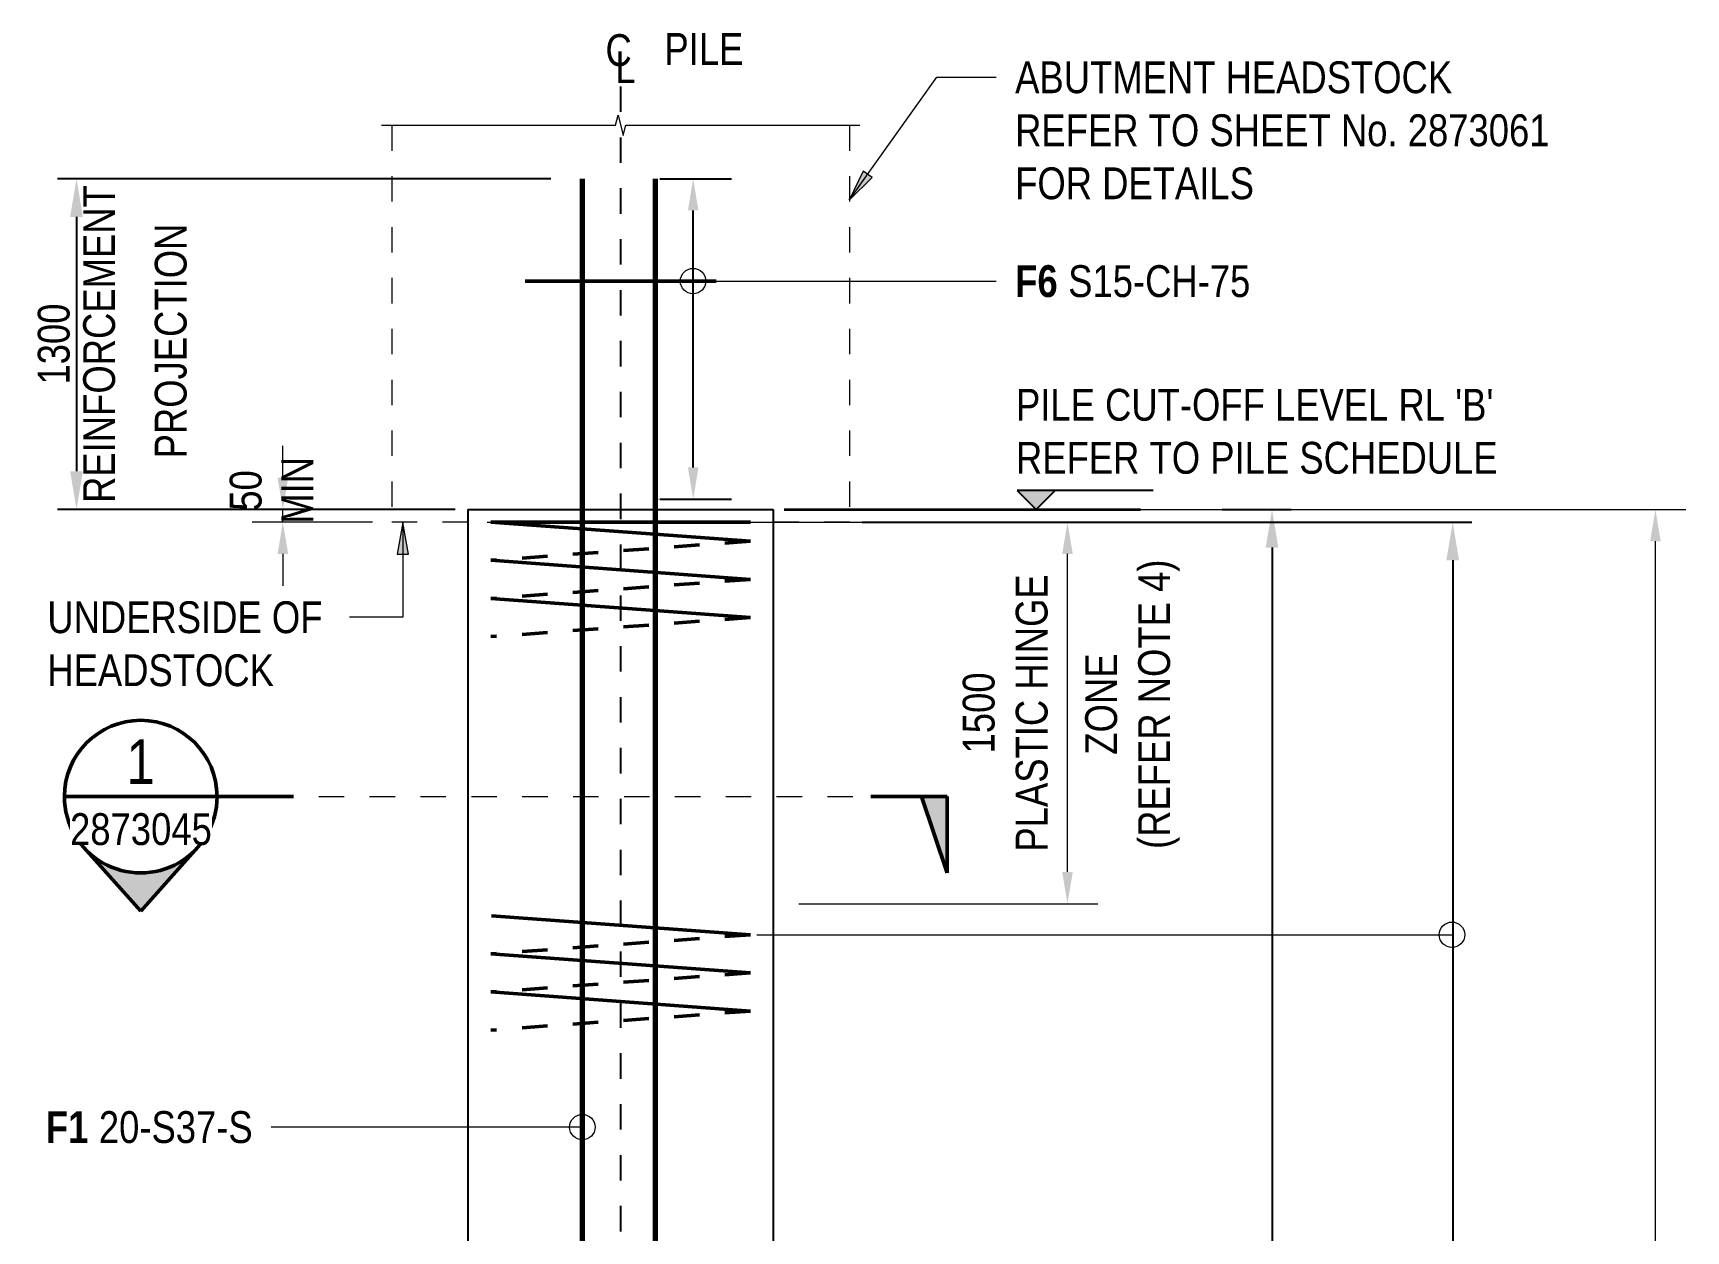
# Model space of a CAD drawing. Header units: metres. Extents: x -0.5 to 32.5, y -7.6 to 10.1.
# Drawn here: x 0.52 to 7.02, y 5.19 to 9.9 of the extents above; entities that cross this region are included whole.
import ezdxf

# ---------------------------------------------------------------- set-up
doc = ezdxf.new("R2010")
doc.units = ezdxf.units.M
for name, pattern in [('Dot_Section Line', [0.02, 0, -0.02]), ('JacobsCenter', [0.015, 0.009, -0.0015, 0.003, -0.0015]), ('JacobsDash', [0.0045, 0.003, -0.0015])]:
    doc.linetypes.add(name, pattern=pattern)
doc.layers.get('Defpoints').update_dxf_attribs({"color": 41})
for name, color, linetype, lineweight in [('A-ANNO-DIMS', 7, 'Continuous', 9), ('A-ANNO-NOTE', 7, 'Continuous', 9), ('A-DETL', 7, 'Continuous', 13), ('A-DETL-GENF', 7, 'Continuous', 9), ('G-ANNO-SYMB', 7, 'Continuous', 9), ('G-ANNO-TEXT', 7, 'Continuous', 9)]:
    doc.layers.add(name, color=color, linetype=linetype, lineweight=lineweight)
doc.styles.add('Arial Narrow', font='ARIALN.TTF', dxfattribs={"height": 0.125})
doc.styles.add('Arial Narrow_1', font='ARIALN.TTF', dxfattribs={"height": 0.0025})
doc.styles.add('Arial Narrow_2', font='ARIALN.TTF', dxfattribs={"height": 0.175})
doc.styles.add('Arial Narrow_B', font='ARIALNB.TTF', dxfattribs={"height": 0.125})
doc.dimstyles.new('____ddd____', dxfattribs={"dimscale": 0.3048, "dimtxt": 0.127929, "dimasz": 0.492126, "dimexe": 0.246063, "dimexo": 0.164042, "dimgap": 0.082021, "dimtad": 1, "dimdec": 0, "dimlfac": 1000, "dimzin": 0, "dimdsep": 46, "dimtxsty": 'Arial Narrow', "dimsah": 1, "dimcen": 0.09, "dimaunit": 1, "dimadec": 4, "dimazin": 0, "dimtfac": 1, "dimtdec": 4, "dimtix": 1, "dimtmove": 0, "dimatfit": 3, "dimfxl": 1, "dimtvp": 1, "dimtolj": 1, "dimtzin": 0, "dimarcsym": 2})
doc.dimstyles.new('____ddd_____1', dxfattribs={"dimscale": 0.3048, "dimtxt": 0.127929, "dimasz": 0.492126, "dimexe": 0.246063, "dimexo": 0.164042, "dimgap": 0.082021, "dimtad": 1, "dimdec": 0, "dimlfac": 1000, "dimzin": 0, "dimdsep": 46, "dimtxsty": 'Arial Narrow', "dimsah": 1, "dimcen": 0.09, "dimaunit": 1, "dimadec": 4, "dimazin": 0, "dimtfac": 1, "dimtdec": 4, "dimtix": 1, "dimtmove": 2, "dimatfit": 3, "dimfxl": 1, "dimtvp": 1, "dimtolj": 1, "dimtzin": 0, "dimarcsym": 2})
doc.dimstyles.new('Dimension_Standard_O__mm__1', dxfattribs={"dimscale": 0.3048, "dimtxt": 0.127929, "dimasz": 0.410105, "dimexe": 0.393701, "dimexo": 0.246063, "dimgap": 0.246063, "dimtad": 1, "dimdec": 0, "dimlfac": 1000, "dimzin": 0, "dimdsep": 46, "dimtxsty": 'Arial Narrow', "dimsah": 1, "dimcen": 0.09, "dimaunit": 1, "dimadec": 4, "dimazin": 0, "dimtfac": 1, "dimtdec": 4, "dimtix": 1, "dimtmove": 0, "dimatfit": 3, "dimfxl": 1, "dimtvp": 1, "dimtfill": 1, "dimtolj": 1, "dimtzin": 0, "dimlwd": 18, "dimlwe": 18, "dimarcsym": 2})
doc.dimstyles.new('Dimension_Standard_T__mm_', dxfattribs={"dimscale": 0.3048, "dimtxt": 0.127929, "dimasz": 0.410105, "dimexe": 0.393701, "dimexo": 0.246063, "dimgap": 0.164042, "dimtad": 1, "dimdec": 0, "dimlfac": 1000, "dimzin": 0, "dimdsep": 46, "dimtxsty": 'Arial Narrow', "dimsah": 1, "dimcen": 0.09, "dimaunit": 1, "dimadec": 4, "dimazin": 0, "dimtfac": 1, "dimtdec": 4, "dimtix": 1, "dimtmove": 2, "dimatfit": 3, "dimfxl": 1, "dimtvp": 1, "dimtolj": 1, "dimtzin": 0, "dimlwd": 18, "dimlwe": 18, "dimarcsym": 2})
doc.dimstyles.new('Dimension_Standard_T_REO', dxfattribs={"dimscale": 0.3048, "dimtxt": 0.127929, "dimasz": 0.410105, "dimexe": 0.492126, "dimexo": 0.0625, "dimgap": 0.164042, "dimtad": 1, "dimdec": 0, "dimlfac": 1000, "dimzin": 0, "dimdsep": 46, "dimtxsty": 'Arial Narrow', "dimsah": 1, "dimcen": 0.09, "dimaunit": 1, "dimadec": 4, "dimazin": 0, "dimtfac": 1, "dimtdec": 4, "dimtix": 1, "dimtmove": 2, "dimatfit": 3, "dimfxl": 0.492126, "dimfxlon": 1, "dimtvp": 1, "dimtolj": 1, "dimtzin": 0, "dimlwd": 25, "dimlwe": 25, "dimarcsym": 2})

# ---------------------------------------------------------------- blocks, each defined once
blk = doc.blocks.new('BREAK LINE - INPUT VIEW SCALE_R13 - Std Break-5070583-DRG-2873045 - PILE ELAVATION')
at = {"layer": 'A-DETL-GENF'}
for p, q in [((0.88, 0), (-0.04, 0)), ((0.89, 0.04), (0.88, 0)), ((0.91, -0.04), (0.89, 0.04)), ((0.92, 0), (0.91, -0.04)), ((1.84, 0), (0.92, 0))]:
    blk.add_line(p, q, dxfattribs=at)
blk = doc.blocks.new('DIMBLOCK1-DRG-2873045 - PILE ELAVATION')
at = {"layer": 'A-ANNO-DIMS', "color": 0, "lineweight": -2, "transparency": 16777216}
for p, q in [((2.5558, 9.3227), (0.6159, 9.3227)), ((0.6909, 9.1727), (0.6909, 8.1727)), ((2.1799, 8.0227), (0.6159, 8.0227))]:
    blk.add_line(p, q, dxfattribs=at)
at = {"layer": 'A-ANNO-DIMS', "color": 0, "transparency": 16777216}
for points in [[(0.6659, 9.1727), (0.7159, 9.1727), (0.6909, 9.3227)], [(0.6659, 8.1727), (0.7159, 8.1727), (0.6909, 8.0227)]]:
    blk.add_solid(points, dxfattribs=at)
at = {"layer": 'Defpoints', "color": 0, "transparency": 16777216}
for p in [(2.6058, 9.3227), (0.6909, 8.0227), (2.2299, 8.0227)]:
    blk.add_point(p, dxfattribs=at)
at = {"layer": 'A-ANNO-DIMS', "color": 0, "transparency": 16777216, "char_height": 0.125, "width": 1.501032, "attachment_point": 5, "rotation": 90, "style": 'Arial Narrow'}
for s, insert in [('\\A1;REINFORCEMENT', (0.7806, 8.6727)), ('\\A1;1300', (0.6021, 8.6727))]:
    blk.add_mtext(s, dxfattribs=dict(at, insert=insert))
blk = doc.blocks.new('DIMBLOCK2-DRG-2873045 - PILE ELAVATION')
at = {"layer": 'A-ANNO-DIMS', "color": 0, "lineweight": 18, "transparency": 16777216}
for p, q in [((1.5021, 8.1477), (1.5021, 8.2727)), ((2.1549, 8.0227), (1.3821, 8.0227)), ((1.5021, 7.9727), (1.5021, 8.0227)), ((1.8549, 7.9727), (1.3821, 7.9727)), ((1.5021, 7.8477), (1.5021, 7.7227))]:
    blk.add_line(p, q, dxfattribs=at)
at = {"layer": 'A-ANNO-DIMS', "color": 0, "transparency": 16777216}
for points in [[(1.4813, 8.1477), (1.523, 8.1477), (1.5021, 8.0227)], [(1.4813, 7.8477), (1.523, 7.8477), (1.5021, 7.9727)]]:
    blk.add_solid(points, dxfattribs=at)
at = {"layer": 'Defpoints', "color": 0, "transparency": 16777216}
for p in [(1.5021, 8.0227), (2.2299, 8.0227), (1.9299, 7.9727)]:
    blk.add_point(p, dxfattribs=at)
at = {"layer": 'A-ANNO-DIMS', "color": 0, "lineweight": 18, "transparency": 16777216, "insert": (1.4573, 8.0973), "char_height": 0.125, "width": 0.316776, "attachment_point": 5, "rotation": 90, "line_spacing_factor": 0.974696, "style": 'Arial Narrow'}
blk.add_mtext('\\A1;50\\PMIN', dxfattribs=at)
blk = doc.blocks.new('BR_A3_SYMB_REO_DIM_DOT_R17 - SCALE 20-5069993-DRG-2873045 - PILE ELAVATION')
at = {"layer": 'A-ANNO-NOTE'}
blk.add_circle((0, 0), 0.001, dxfattribs=at)
blk = doc.blocks.new('DIMBLOCK3-DRG-2873045 - PILE ELAVATION')
at = {"layer": 'A-ANNO-DIMS', "color": 0, "lineweight": 25, "transparency": 16777216}
for p, q in [((2.9842, 9.3227), (3.2652, 9.3227)), ((3.1152, 8.1877), (3.1152, 9.1977)), ((2.9842, 8.0627), (3.2652, 8.0627))]:
    blk.add_line(p, q, dxfattribs=at)
at = {"layer": 'A-ANNO-DIMS', "color": 0, "transparency": 16777216}
for points in [[(3.0944, 9.1977), (3.136, 9.1977), (3.1152, 9.3227)], [(3.0944, 8.1877), (3.136, 8.1877), (3.1152, 8.0627)]]:
    blk.add_solid(points, dxfattribs=at)
at = {"layer": 'Defpoints', "color": 0, "transparency": 16777216}
for p in [(2.9652, 9.3227), (3.1152, 9.3227), (2.9652, 8.0627)]:
    blk.add_point(p, dxfattribs=at)
at = {"layer": 'A-ANNO-DIMS', "color": 0, "lineweight": 25, "transparency": 16777216, "insert": (2.991, 8.6927), "char_height": 0.125, "attachment_point": 5, "rotation": 90, "style": 'Arial Narrow'}
blk.add_mtext('\\A1;\u200e', dxfattribs=at)
blk = doc.blocks.new('DIMBLOCK4-DRG-2873045 - PILE ELAVATION')
at = {"layer": 'A-ANNO-DIMS', "color": 0, "lineweight": -2, "transparency": 16777216}
for p, q in [((5.195, 8.0227), (5.4658, 8.0227)), ((5.3908, 7.8727), (5.3908, 3.1434)), ((5.3908, -2.5273), (5.3908, 2.7176)), ((3.0175, -2.6773), (5.4658, -2.6773))]:
    blk.add_line(p, q, dxfattribs=at)
at = {"layer": 'A-ANNO-DIMS', "color": 0, "transparency": 16777216}
for points in [[(5.3658, 7.8727), (5.4158, 7.8727), (5.3908, 8.0227)], [(5.3658, -2.5273), (5.4158, -2.5273), (5.3908, -2.6773)]]:
    blk.add_solid(points, dxfattribs=at)
at = {"layer": 'Defpoints', "color": 0, "transparency": 16777216}
for p in [(5.145, 8.0227), (5.3908, 8.0227), (2.9675, -2.6773)]:
    blk.add_point(p, dxfattribs=at)
at = {"layer": 'A-ANNO-DIMS', "color": 0, "transparency": 16777216, "insert": (5.2043, 2.6929), "char_height": 0.125, "width": 0.475164, "attachment_point": 1, "rotation": 90, "line_spacing_factor": 0.974696, "style": 'Arial Narrow'}
blk.add_mtext('\\A1;10700', dxfattribs=at)
blk = doc.blocks.new('CS_Annot_Centreline Symbol1 - CS_Annot_Centreline Symbol 2-5069981-DRG-2873045 - PILE ELAVATION')
at = {"layer": 'A-ANNO-NOTE', "char_height": 0.0025, "attachment_point": 1, "style": 'Arial Narrow_1'}
for s, insert, width in [('C  ', (-0.00119, 0.00463), 0.0044093), ('L', (-0.00041, 0.00329), 0.0019241)]:
    blk.add_mtext(s, dxfattribs=dict(at, insert=insert, width=width))
blk = doc.blocks.new('DIMBLOCK6-DRG-2873045 - PILE ELAVATION')
at = {"layer": 'A-ANNO-DIMS', "color": 0, "lineweight": 18, "transparency": 16777216}
for p, q in [((3.5049, 8.0227), (7.0179, 8.0227)), ((6.8979, -6.7258), (6.8979, 7.8977)), ((3.5049, -6.8508), (7.0179, -6.8508))]:
    blk.add_line(p, q, dxfattribs=at)
at = {"layer": 'A-ANNO-DIMS', "color": 0, "transparency": 16777216}
for points in [[(6.8771, 7.8977), (6.9188, 7.8977), (6.8979, 8.0227)], [(6.8771, -6.7258), (6.9188, -6.7258), (6.8979, -6.8508)]]:
    blk.add_solid(points, dxfattribs=at)
at = {"layer": 'Defpoints', "color": 0, "transparency": 16777216}
for p in [(3.4299, 8.0227), (6.8979, 8.0227), (3.4299, -6.8508)]:
    blk.add_point(p, dxfattribs=at)
at = {"layer": 'A-ANNO-DIMS', "color": 0, "lineweight": 18, "transparency": 16777216, "insert": (6.7583, 0.586), "char_height": 0.125, "width": 3.443114, "attachment_point": 5, "rotation": 90, "style": 'Arial Narrow', "bg_fill": 3, "box_fill_scale": 1.1, "bg_fill_color": 256, "bg_fill_true_color": 13158600, "bg_fill_transparency": 0}
blk.add_mtext('\\A1;PILE LENGTH REFER TO PILE SCHEDULE', dxfattribs=at)
blk = doc.blocks.new('Drafting View - sectionTail-4870194-DRG-2873045 - PILE ELAVATION')
at = {"layer": 'G-ANNO-SYMB'}
blk.add_hatch(color=256, dxfattribs=at).paths.add_polyline_path([(-0.006, 0.006), (-0.004, 0), (-0.006, 0)])
at = {"layer": 'G-ANNO-SYMB', "lineweight": 50}
for p, q in [((-0.006, 0.006), (-0.006, 0)), ((-0.004, 0), (-0.006, 0.006)), ((-0.006, 0), (-0.004, 0)), ((-0.006, 0), (0, 0))]:
    blk.add_line(p, q, dxfattribs=at)
blk = doc.blocks.new('Drafting View - SectionHead-4898858-DRG-2873045 - PILE ELAVATION')
at = {"layer": 'G-ANNO-SYMB'}
h = blk.add_hatch(color=256, dxfattribs=at)
edge = h.paths.add_edge_path()
edge.add_line((-0.002, 0.009), (0.00247, 0.004))
edge.add_arc((-0.002, 0), 0.006, 41.8277, 138.1723)
edge.add_line((-0.00647, 0.004), (-0.002, 0.009))
at = {"layer": 'G-ANNO-SYMB', "lineweight": 50}
for p, q in [((-0.002, 0.009), (-0.00647, 0.004)), ((0.00247, 0.004), (-0.002, 0.009)), ((0.004, 0), (0.01, 0))]:
    blk.add_line(p, q, dxfattribs=at)
for start, end in [(360, 180), (180, 360)]:
    blk.add_arc((-0.002, 0), 0.006, start, end, dxfattribs=at)
blk = doc.blocks.new('DIMBLOCK8-DRG-2873045 - PILE ELAVATION')
at = {"layer": 'A-ANNO-DIMS', "color": 0, "lineweight": 18, "transparency": 16777216}
for p, q in [((2.3049, 7.9727), (4.7066, 7.9727)), ((4.5866, 6.5977), (4.5866, 7.8477)), ((3.5299, 6.4727), (4.7066, 6.4727))]:
    blk.add_line(p, q, dxfattribs=at)
at = {"layer": 'A-ANNO-DIMS', "color": 0, "transparency": 16777216}
for points in [[(4.5658, 7.8477), (4.6075, 7.8477), (4.5866, 7.9727)], [(4.5658, 6.5977), (4.6075, 6.5977), (4.5866, 6.4727)]]:
    blk.add_solid(points, dxfattribs=at)
at = {"layer": 'Defpoints', "color": 0, "transparency": 16777216}
for p in [(2.2299, 7.9727), (4.5866, 7.9727), (3.4549, 6.4727)]:
    blk.add_point(p, dxfattribs=at)
at = {"layer": 'A-ANNO-DIMS', "color": 0, "lineweight": 18, "transparency": 16777216, "insert": (4.3425, 7.2227), "char_height": 0.125, "width": 1.311001, "attachment_point": 5, "rotation": 90, "style": 'Arial Narrow', "bg_fill": 3, "box_fill_scale": 1.1, "bg_fill_color": 256, "bg_fill_true_color": 13158600, "bg_fill_transparency": 0}
blk.add_mtext('\\A1;1500\\PPLASTIC HINGE', dxfattribs=at)
blk = doc.blocks.new('DIMBLOCK9-DRG-2873045 - PILE ELAVATION')
at = {"layer": 'A-ANNO-DIMS', "color": 0, "lineweight": -2, "transparency": 16777216}
for p, q in [((3.7799, 7.9727), (6.176, 7.9727)), ((6.101, 7.8227), (6.101, 3.6429)), ((3.4999, 3.4929), (6.176, 3.4929))]:
    blk.add_line(p, q, dxfattribs=at)
at = {"layer": 'A-ANNO-DIMS', "color": 0, "transparency": 16777216}
for points in [[(6.076, 7.8227), (6.126, 7.8227), (6.101, 7.9727)], [(6.076, 3.6429), (6.126, 3.6429), (6.101, 3.4929)]]:
    blk.add_solid(points, dxfattribs=at)
at = {"layer": 'Defpoints', "color": 0, "transparency": 16777216}
for p in [(3.7299, 7.9727), (3.4499, 3.4929), (6.101, 3.4929)]:
    blk.add_point(p, dxfattribs=at)
at = {"layer": 'A-ANNO-DIMS', "color": 0, "transparency": 16777216, "insert": (6.0018, 5.7328), "char_height": 0.125, "attachment_point": 5, "rotation": 90, "style": 'Arial Narrow'}
blk.add_mtext('\\A1;\u200e', dxfattribs=at)

msp = doc.modelspace()

# ---------------------------------------------------------------- hatches: boundary and pattern name
at = {"layer": 'A-DETL-GENF'}
msp.add_hatch(color=256, dxfattribs=at).paths.add_polyline_path([(4.4634, 8.0227), (4.5384, 8.0977), (4.3884, 8.0977)])
at = {"layer": 'G-ANNO-TEXT'}
for points in [[(3.7284, 9.2381), (3.819, 9.327), (3.7831, 9.3527)], [(1.9739, 7.9716), (1.9519, 7.8466), (1.996, 7.8466)]]:
    msp.add_hatch(color=256, dxfattribs=at).paths.add_polyline_path(points)

# ---------------------------------------------------------------- linework, layer by layer
at = {"layer": 'A-DETL', "linetype": 'JacobsCenter', "lineweight": 25}
msp.add_line((2.8299, 9.685), (2.8299, -4.117), dxfattribs=at)
at = {"layer": 'A-DETL', "linetype": 'JacobsDash', "lineweight": 18}
for p, q in [((1.9299, 9.5327), (1.9299, 7.9727)), ((3.7299, 9.5327), (3.7299, 7.9727)), ((2.2299, 7.9727), (1.9299, 7.9727)), ((3.7299, 7.9727), (3.4299, 7.9727))]:
    msp.add_line(p, q, dxfattribs=at)
at = {"layer": 'A-DETL', "lineweight": 70}
for p, q in [((2.6799, -2.9173), (2.6799, 9.3227)), ((2.9675, -2.6773), (2.9675, 9.3227))]:
    msp.add_line(p, q, dxfattribs=at)
at = {"layer": 'A-DETL', "lineweight": 50}
for p, q in [((2.4549, 8.9199), (3.2049, 8.9199)), ((2.3199, 7.9727), (3.3399, 7.8977)), ((2.3199, 7.9727), (3.3399, 7.9727)), ((2.4549, 7.9727), (3.2049, 7.9727)), ((2.3199, 7.8227), (3.3399, 7.7477)), ((2.3199, 7.6727), (3.3399, 7.5977)), ((2.3226, 6.4257), (3.3399, 6.3509)), ((2.3199, 6.2759), (3.3399, 6.2009)), ((2.3199, 6.1259), (3.3399, 6.0509))]:
    msp.add_line(p, q, dxfattribs=at)
at = {"layer": 'A-DETL', "lineweight": 9}
msp.add_line((2.9675, 8.0627), (2.9775, 8.0627), dxfattribs=at)
msp.add_line((2.9675, 8.0627), (2.9775, 8.0627), dxfattribs=at)
at = {"layer": 'A-DETL', "lineweight": 25}
for p, q in [((4.9234, 8.0977), (4.3884, 8.0977)), ((4.3884, 8.0977), (4.4634, 8.0227)), ((4.5384, 8.0977), (4.4634, 8.0227)), ((2.2299, 8.0227), (3.4299, 8.0227)), ((2.2299, 8.0227), (2.2299, -4.117)), ((3.4299, 8.0227), (3.4299, -4.117))]:
    msp.add_line(p, q, dxfattribs=at)
at = {"layer": 'A-DETL', "lineweight": 35}
msp.add_line((3.4734, 8.0227), (4.8734, 8.0227), dxfattribs=at)
at = {"layer": 'A-DETL', "linetype": 'JacobsDash', "lineweight": 50}
for p, q in [((3.3399, 7.8977), (2.3199, 7.8227)), ((3.3399, 7.7477), (2.3199, 7.6727)), ((3.3399, 7.5977), (2.3199, 7.5227)), ((3.3399, 6.3509), (2.3199, 6.2759)), ((3.3399, 6.2009), (2.3199, 6.1259)), ((3.3399, 6.0509), (2.3199, 5.9759))]:
    msp.add_line(p, q, dxfattribs=at)
at = {"layer": 'A-DETL', "lineweight": 18}
msp.add_line((3.3649, 6.3509), (6.1049, 6.3509), dxfattribs=at)
at = {"layer": 'G-ANNO-SYMB', "lineweight": 50}
msp.add_line((0.6433, 6.8938), (1.2433, 6.8938), dxfattribs=at)
at = {"layer": 'G-ANNO-TEXT'}
for p, q in [((3.7284, 9.2381), (4.0736, 9.7213)), ((4.0736, 9.7213), (4.3059, 9.7213)), ((3.7831, 9.3527), (3.7284, 9.2381)), ((3.7284, 9.2381), (3.819, 9.327)), ((3.819, 9.327), (3.7831, 9.3527)), ((3.1148, 8.9201), (4.3059, 8.9201)), ((1.9739, 7.9716), (1.9519, 7.8466)), ((1.996, 7.8466), (1.9739, 7.9716)), ((1.9739, 7.9716), (1.9739, 7.599)), ((1.9519, 7.8466), (1.996, 7.8466)), ((1.7644, 7.599), (1.7642, 7.599)), ((1.9739, 7.599), (1.7644, 7.599)), ((1.4587, 5.5949), (1.4555, 5.5949)), ((2.6796, 5.5949), (1.4587, 5.5949))]:
    msp.add_line(p, q, dxfattribs=at)
for centre in [(3.1148, 8.9201), (2.6796, 5.5949)]:
    msp.add_circle(centre, 0.05, dxfattribs=at)

# ---------------------------------------------------------------- block references
at = {"layer": 'A-ANNO-NOTE', "xscale": 50, "yscale": 50, "zscale": 50}
for name, p in [('CS_Annot_Centreline Symbol1 - CS_Annot_Centreline Symbol 2-5069981-DRG-2873045 - PILE ELAVATION', (2.8299, 9.6591)), ('BR_A3_SYMB_REO_DIM_DOT_R17 - SCALE 20-5069993-DRG-2873045 - PILE ELAVATION', (6.0982, 6.3509))]:
    msp.add_blockref(name, p, dxfattribs=at)
at = {"layer": 'A-DETL-GENF', "rotation": 180}
msp.add_blockref('BREAK LINE - INPUT VIEW SCALE_R13 - Std Break-5070583-DRG-2873045 - PILE ELAVATION', (3.7299, 9.5327), dxfattribs=at)
at = {"layer": 'G-ANNO-SYMB', "lineweight": 50, "extrusion": (0, 0, -1), "xscale": 49.99999999999998, "yscale": 49.99999999999998, "zscale": 49.99999999999998, "rotation": 180}
msp.add_blockref('Drafting View - SectionHead-4898858-DRG-2873045 - PILE ELAVATION', (-1.0433, 6.8938), dxfattribs=at)

# ---------------------------------------------------------------- texts
at = {"layer": 'A-ANNO-NOTE', "insert": (3.0022, 9.8951), "char_height": 0.125, "attachment_point": 1, "style": 'Arial Narrow', "bg_fill": 3, "box_fill_scale": 1, "bg_fill_color": 256, "bg_fill_true_color": 13158600, "bg_fill_transparency": 0}
msp.add_mtext('PILE', dxfattribs=at)
at = {"layer": 'G-ANNO-TEXT', "char_height": 0.125, "attachment_point": 1, "bg_fill": 3, "box_fill_scale": 1, "bg_fill_color": 256, "bg_fill_true_color": 13158600, "bg_fill_transparency": 0}
for s, insert, style in [('ABUTMENT HEADSTOCK ', (4.3809, 9.7838), 'Arial Narrow'), ('REFER TO SHEET No. 2873061 ', (4.3809, 9.5755), 'Arial Narrow'), ('FOR DETAILS', (4.3809, 9.3671), 'Arial Narrow'), ('F6', (4.3809, 8.9826), 'Arial Narrow_B'), ("PILE CUT-OFF LEVEL RL 'B'", (4.3842, 8.4965), 'Arial Narrow'), ('REFER TO PILE SCHEDULE', (4.3842, 8.2881), 'Arial Narrow'), ('UNDERSIDE OF ', (0.5762, 7.6615), 'Arial Narrow'), ('HEADSTOCK', (0.5762, 7.4531), 'Arial Narrow'), ('F1', (0.5702, 5.6574), 'Arial Narrow_B')]:
    msp.add_mtext(s, dxfattribs=dict(at, insert=insert, style=style))

# ---------------------------------------------------------------- dimensions: what is measured, and where the dimension line sits
at = {"layer": 'A-ANNO-DIMS'}
dim = msp.add_linear_dim(base=(0.6909, 8.0227), p1=(2.6058, 9.3227), p2=(2.2299, 8.0227), angle=90, text='<>\\XREINFORCEMENT', dimstyle='____ddd____', override={"dimpost": '<>', "dimfxl": 1.353255}, dxfattribs=at)
dim.commit()
dim.dimension.update_dxf_attribs({"geometry": 'DIMBLOCK1-DRG-2873045 - PILE ELAVATION', "text_midpoint": (0.6909, 8.6727)})
at = {"layer": 'A-ANNO-DIMS', "lineweight": 25}
dim = msp.add_linear_dim(base=(3.1152, 9.3227), p1=(2.9652, 8.0627), p2=(2.9652, 9.3227), angle=90, text='\u200e', dimstyle='Dimension_Standard_T_REO', override={"dimpost": '<>', "dimfxl": 1.26}, dxfattribs=at)
dim.commit()
dim.dimension.update_dxf_attribs({"geometry": 'DIMBLOCK3-DRG-2873045 - PILE ELAVATION', "text_midpoint": (2.991, 8.6927)})
at = {"layer": 'A-ANNO-DIMS', "lineweight": 18}
dim = msp.add_linear_dim(base=(1.5021, 8.0227), p1=(1.9299, 7.9727), p2=(2.2299, 8.0227), angle=90, text='<>\\XMIN', dimstyle='Dimension_Standard_T__mm_', override={"dimpost": '<>', "dimfxl": 0.304138}, dxfattribs=at)
dim.commit()
dim.dimension.update_dxf_attribs({"geometry": 'DIMBLOCK2-DRG-2873045 - PILE ELAVATION', "text_midpoint": (1.4573, 8.0973), "dimtype": 160, "text_rotation": 90})
at = {"layer": 'A-ANNO-DIMS'}
dim = msp.add_linear_dim(base=(5.3908, 8.0227), p1=(2.9675, -2.6773), p2=(5.145, 8.0227), angle=90, dimstyle='____ddd_____1', override={"dimpost": '<>', "dimfxl": 10.919328}, dxfattribs=at)
dim.commit()
dim.dimension.update_dxf_attribs({"geometry": 'DIMBLOCK4-DRG-2873045 - PILE ELAVATION', "text_midpoint": (5.2876, 2.9305), "dimtype": 160, "text_rotation": 90})

# ---------------------------------------------------------------- next in the draw order: texts
at = {"layer": 'G-ANNO-SYMB', "insert": (0.887, 7.1186), "char_height": 0.175, "attachment_point": 1, "style": 'Arial Narrow_2', "bg_fill": 3, "box_fill_scale": 1, "bg_fill_color": 256, "bg_fill_transparency": 0}
msp.add_mtext('1', dxfattribs=at)
at = {"layer": 'G-ANNO-SYMB', "insert": (0.6655, 6.8286), "char_height": 0.125, "attachment_point": 1, "style": 'Arial Narrow', "bg_fill": 3, "box_fill_scale": 1, "bg_fill_color": 256, "bg_fill_true_color": 13158600, "bg_fill_transparency": 0}
msp.add_mtext('2873045', dxfattribs=at)
at = {"layer": 'G-ANNO-TEXT', "insert": (0.9987, 8.2234), "char_height": 0.125, "attachment_point": 1, "rotation": 90, "style": 'Arial Narrow', "bg_fill": 3, "box_fill_scale": 1, "bg_fill_color": 256, "bg_fill_true_color": 13158600, "bg_fill_transparency": 0}
msp.add_mtext('PROJECTION', dxfattribs=at)
at = {"layer": 'G-ANNO-TEXT', "char_height": 0.125, "attachment_point": 1, "style": 'Arial Narrow', "bg_fill": 3, "box_fill_scale": 1, "bg_fill_color": 256, "bg_fill_true_color": 13158600, "bg_fill_transparency": 0}
for s, insert in [(' S15-CH-75', (4.5496, 8.9826)), (' 20-S37-S', (0.7389, 5.6574))]:
    msp.add_mtext(s, dxfattribs=dict(at, insert=insert))

# ---------------------------------------------------------------- next in the draw order: dimensions: what is measured, and where the dimension line sits
at = {"layer": 'A-ANNO-DIMS', "lineweight": 18}
dim = msp.add_linear_dim(base=(6.8979, 8.0227), p1=(3.4299, -6.8508), p2=(3.4299, 8.0227), angle=90, text='PILE LENGTH REFER TO PILE SCHEDULE', dimstyle='Dimension_Standard_O__mm__1', override={"dimpost": '<>', "dimfxl": 14.873501}, dxfattribs=at)
dim.commit()
dim.dimension.update_dxf_attribs({"geometry": 'DIMBLOCK6-DRG-2873045 - PILE ELAVATION', "text_midpoint": (6.7583, 0.586)})

# ---------------------------------------------------------------- next in the draw order: linework, layer by layer
at = {"layer": 'G-ANNO-SYMB', "color": 7, "linetype": 'Dot_Section Line', "true_color": 0xffffff}
msp.add_line((1.0433, 6.8938), (3.8131, 6.8938), dxfattribs=at)

# ---------------------------------------------------------------- next in the draw order: block references
at = {"layer": 'G-ANNO-SYMB', "lineweight": 50, "xscale": 49.99999999999998, "yscale": 49.99999999999998, "zscale": 49.99999999999998, "rotation": 180}
msp.add_blockref('Drafting View - sectionTail-4870194-DRG-2873045 - PILE ELAVATION', (3.8131, 6.8938), dxfattribs=at)

# ---------------------------------------------------------------- next in the draw order: texts
at = {"layer": 'G-ANNO-TEXT', "insert": (4.8647, 6.6882), "char_height": 0.125, "attachment_point": 1, "rotation": 90, "style": 'Arial Narrow', "bg_fill": 3, "box_fill_scale": 1, "bg_fill_color": 256, "bg_fill_true_color": 13158600, "bg_fill_transparency": 0}
msp.add_mtext('(REFER NOTE 4)', dxfattribs=at)

# ---------------------------------------------------------------- next in the draw order: dimensions: what is measured, and where the dimension line sits
at = {"layer": 'A-ANNO-DIMS', "lineweight": 18}
dim = msp.add_linear_dim(base=(4.5866, 7.9727), p1=(3.4549, 6.4727), p2=(2.2299, 7.9727), angle=90, text='1500\\PPLASTIC HINGE', dimstyle='Dimension_Standard_O__mm__1', override={"dimpost": '<>', "dimfxl": 1.936653}, dxfattribs=at)
dim.commit()
dim.dimension.update_dxf_attribs({"geometry": 'DIMBLOCK8-DRG-2873045 - PILE ELAVATION', "text_midpoint": (4.3425, 7.2227)})

# ---------------------------------------------------------------- next in the draw order: texts
at = {"layer": 'G-ANNO-TEXT', "insert": (4.6564, 7.0586), "char_height": 0.125, "attachment_point": 1, "rotation": 90, "style": 'Arial Narrow', "bg_fill": 3, "box_fill_scale": 1, "bg_fill_color": 256, "bg_fill_true_color": 13158600, "bg_fill_transparency": 0}
msp.add_mtext('ZONE ', dxfattribs=at)

# ---------------------------------------------------------------- next in the draw order: dimensions: what is measured, and where the dimension line sits
at = {"layer": 'A-ANNO-DIMS'}
dim = msp.add_linear_dim(base=(6.101, 3.4929), p1=(3.7299, 7.9727), p2=(3.4499, 3.4929), angle=90, text='\u200e', dimstyle='____ddd____', override={"dimpost": '<>', "dimfxl": 4.488551}, dxfattribs=at)
dim.commit()
dim.dimension.update_dxf_attribs({"geometry": 'DIMBLOCK9-DRG-2873045 - PILE ELAVATION', "text_midpoint": (6.0018, 5.7328)})

doc.saveas('drawing.dxf')
